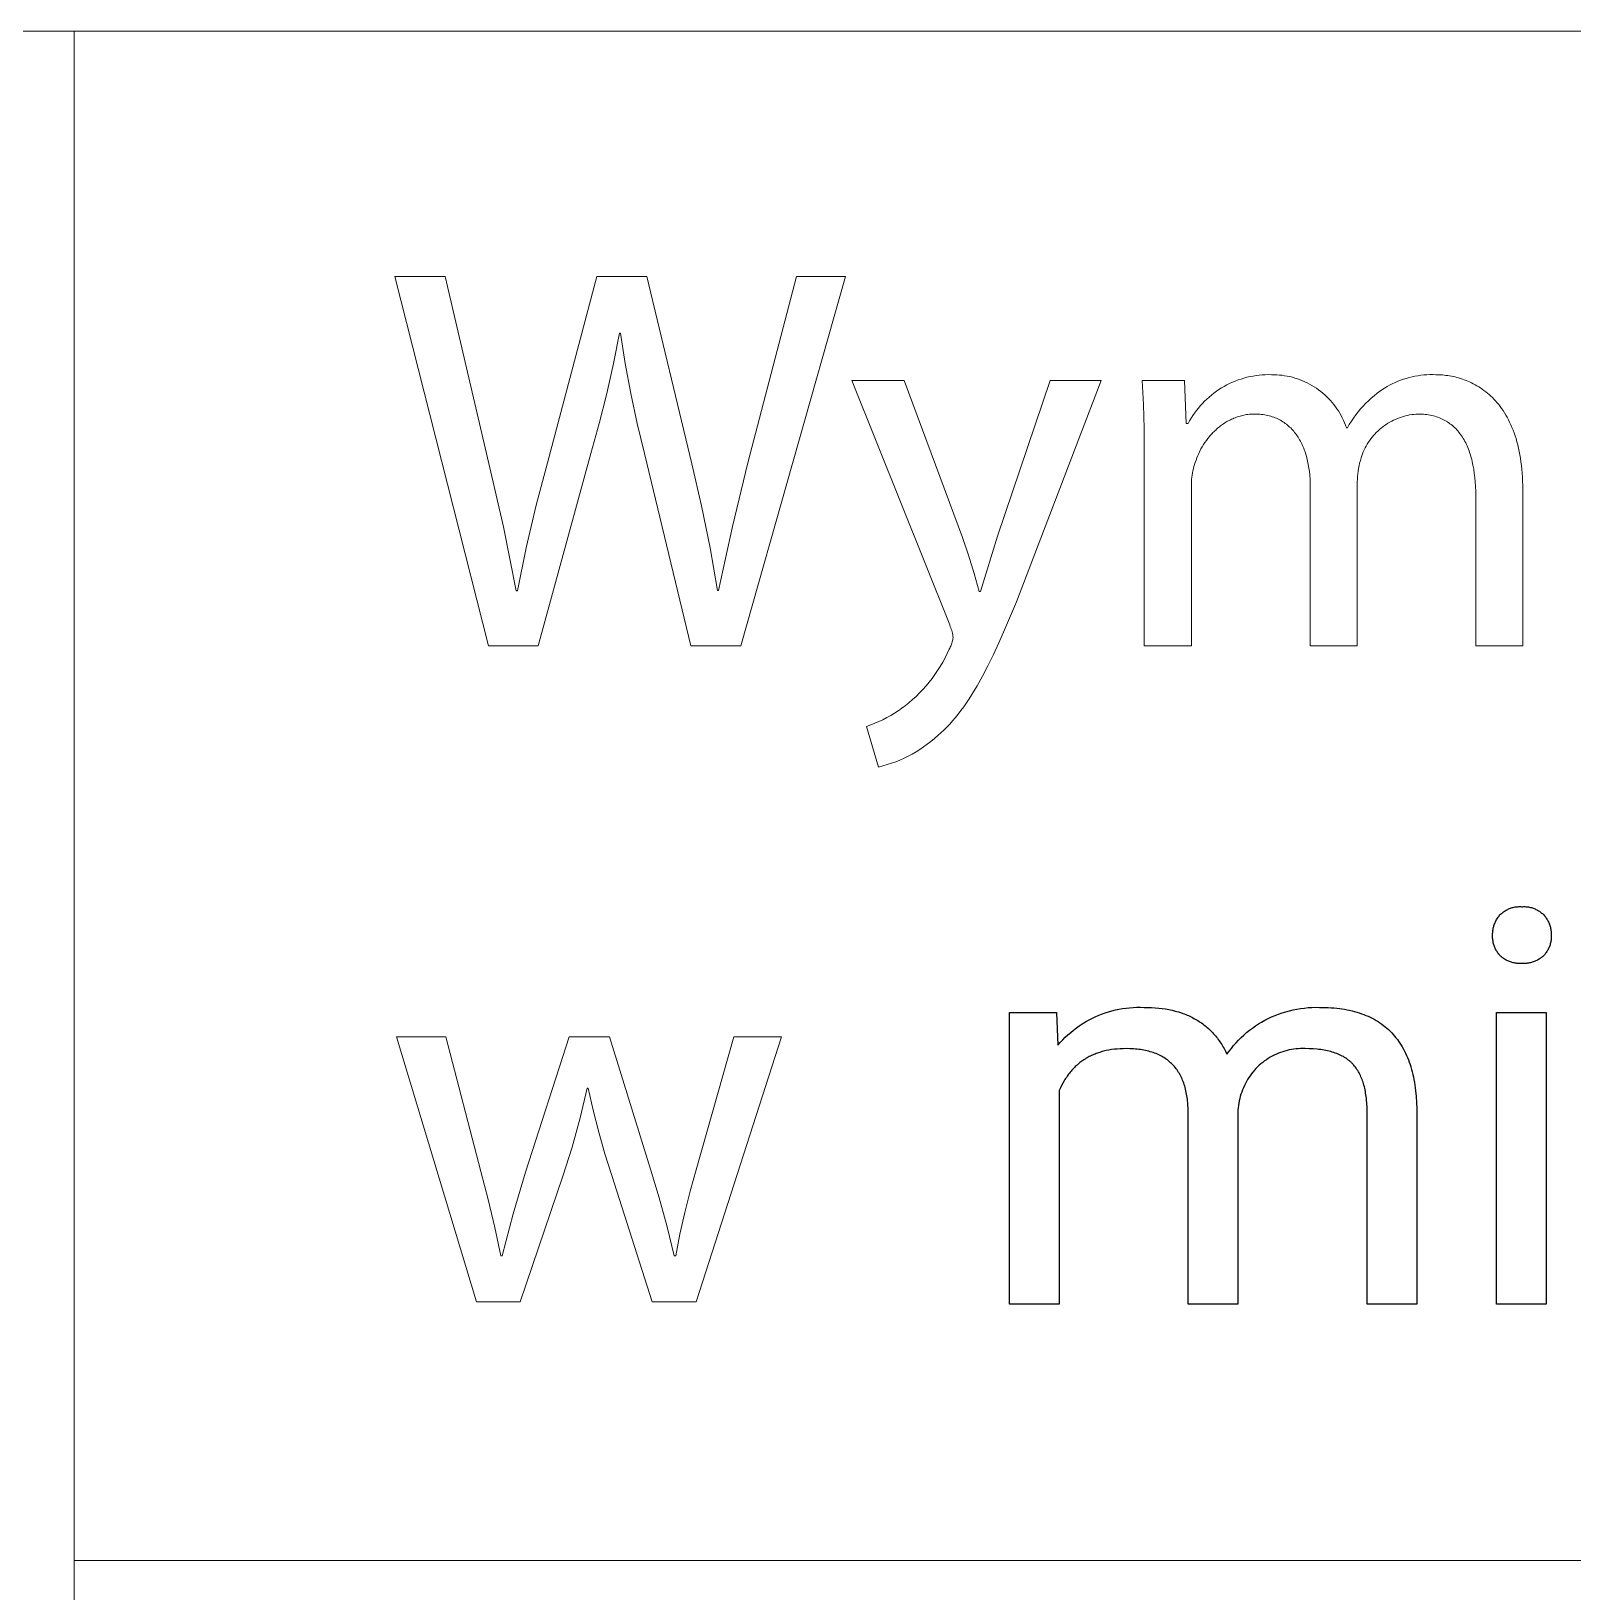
# Model space of a CAD drawing. Header units: millimetres. Extents: x -1480 to 5249, y -840 to 3860.
# Drawn here: x 4649.6 to 4839.2, y -280 to -88.2 of the extents above; entities that cross this region are included whole.
import ezdxf

# ---------------------------------------------------------------- set-up
doc = ezdxf.new("R2010")
doc.units = ezdxf.units.MM
doc.header["$MEASUREMENT"] = 0
doc.layers.add('Domyślny', color=7, linetype='Continuous', true_color=0x000000)

msp = doc.modelspace()

# ---------------------------------------------------------------- linework, layer by layer
at = {"layer": 'Domyślny', "color": 18, "lineweight": 15, "true_color": 0x000000}
for p, q in [((5242.52, -88.19), (2706.18, -88.19)), ((4654.92, -652.33), (4654.92, -88.18)), ((4705.86, -163.74), (4694.32, -118.34)), ((4694.32, -118.34), (4700.52, -118.34)), ((4700.52, -118.34), (4705.9, -141.31)), ((4713.12, -141.24), (4719.19, -118.34)), ((4719.19, -118.34), (4725.31, -118.34)), ((4725.31, -118.34), (4730.84, -141.38)), ((4749.75, -118.34), (4736.89, -163.74)), ((4737.76, -141.24), (4743.74, -118.34)), ((4743.74, -118.34), (4749.75, -118.34)), ((4721.94, -125.29), (4721.22, -129.02)), ((4722.1, -125.29), (4721.94, -125.29)), ((4722.67, -129.02), (4722.1, -125.29)), ((4721.22, -129.02), (4720.4, -132.73)), ((4723.36, -132.73), (4722.67, -129.02)), ((4800.61, -130.47), (4800.99, -130.43)), ((4800.99, -130.43), (4801.37, -130.41)), ((4801.37, -130.41), (4801.75, -130.4)), ((4801.75, -130.4), (4802.13, -130.41)), ((4802.13, -130.41), (4802.45, -130.41)), ((4802.45, -130.41), (4802.78, -130.42)), ((4802.78, -130.42), (4803.1, -130.45)), ((4803.1, -130.45), (4803.43, -130.48)), ((4820.5, -130.48), (4820.87, -130.44)), ((4820.87, -130.44), (4821.23, -130.41)), ((4821.23, -130.41), (4821.6, -130.4)), ((4821.6, -130.4), (4821.97, -130.4)), ((4821.97, -130.4), (4822.34, -130.41)), ((4822.34, -130.41), (4822.54, -130.41)), ((4822.54, -130.41), (4822.75, -130.42)), ((4822.75, -130.42), (4822.95, -130.43)), ((4822.95, -130.43), (4823.17, -130.44)), ((4823.17, -130.44), (4823.38, -130.46)), ((4823.38, -130.46), (4823.59, -130.49)), ((4762.57, -161.18), (4750.52, -131.14)), ((4750.52, -131.14), (4756.97, -131.14)), ((4756.97, -131.14), (4764.12, -150.41)), ((4768.44, -150.27), (4774.92, -131.14)), ((4781.17, -131.14), (4772.3, -154.37)), ((4774.92, -131.14), (4781.17, -131.14)), ((4786.38, -134.07), (4786.22, -131.13)), ((4786.22, -131.13), (4791.42, -131.13)), ((4791.42, -131.13), (4791.66, -136.41)), ((4795.35, -132.45), (4795.66, -132.24)), ((4795.66, -132.24), (4795.98, -132.04)), ((4795.98, -132.04), (4796.31, -131.85)), ((4796.31, -131.85), (4796.64, -131.66)), ((4796.64, -131.66), (4796.98, -131.5)), ((4796.98, -131.5), (4797.33, -131.34)), ((4797.33, -131.34), (4797.68, -131.19)), ((4797.68, -131.19), (4798.03, -131.06)), ((4798.03, -131.06), (4798.39, -130.94)), ((4798.39, -130.94), (4798.75, -130.83)), ((4798.75, -130.83), (4799.12, -130.73)), ((4799.12, -130.73), (4799.49, -130.65)), ((4799.49, -130.65), (4799.86, -130.57)), ((4799.86, -130.57), (4800.24, -130.51)), ((4800.24, -130.51), (4800.61, -130.47)), ((4803.43, -130.48), (4803.75, -130.53)), ((4803.75, -130.53), (4804.07, -130.58)), ((4804.07, -130.58), (4804.39, -130.65)), ((4804.39, -130.65), (4804.71, -130.73)), ((4804.71, -130.73), (4805.02, -130.82)), ((4805.02, -130.82), (4805.33, -130.92)), ((4805.33, -130.92), (4805.64, -131.03)), ((4805.64, -131.03), (4805.94, -131.15)), ((4805.94, -131.15), (4806.24, -131.28)), ((4806.24, -131.28), (4806.53, -131.42)), ((4806.53, -131.42), (4806.82, -131.57)), ((4806.82, -131.57), (4807.11, -131.73)), ((4807.11, -131.73), (4807.39, -131.9)), ((4807.39, -131.9), (4807.66, -132.08)), ((4807.66, -132.08), (4807.92, -132.27)), ((4807.92, -132.27), (4808.18, -132.46)), ((4815.42, -132.47), (4815.72, -132.26)), ((4815.72, -132.26), (4816.03, -132.06)), ((4816.03, -132.06), (4816.34, -131.87)), ((4816.34, -131.87), (4816.66, -131.69)), ((4816.66, -131.69), (4816.99, -131.53)), ((4816.99, -131.53), (4817.32, -131.37)), ((4817.32, -131.37), (4817.66, -131.22)), ((4817.66, -131.22), (4818, -131.09)), ((4818, -131.09), (4818.35, -130.97)), ((4818.35, -130.97), (4818.7, -130.86)), ((4818.7, -130.86), (4819.06, -130.76)), ((4819.06, -130.76), (4819.41, -130.67)), ((4819.41, -130.67), (4819.77, -130.59)), ((4819.77, -130.59), (4820.14, -130.53)), ((4820.14, -130.53), (4820.5, -130.48)), ((4823.59, -130.49), (4823.81, -130.52)), ((4823.81, -130.52), (4824.03, -130.55)), ((4824.03, -130.55), (4824.25, -130.59)), ((4824.25, -130.59), (4824.47, -130.64)), ((4824.47, -130.64), (4824.7, -130.69)), ((4824.7, -130.69), (4824.92, -130.74)), ((4824.92, -130.74), (4825.14, -130.8)), ((4825.14, -130.8), (4825.37, -130.87)), ((4825.37, -130.87), (4825.6, -130.94)), ((4825.6, -130.94), (4825.82, -131.02)), ((4825.82, -131.02), (4826.05, -131.11)), ((4826.05, -131.11), (4826.27, -131.2)), ((4826.27, -131.2), (4826.5, -131.3)), ((4826.5, -131.3), (4826.72, -131.41)), ((4826.72, -131.41), (4826.94, -131.52)), ((4826.94, -131.52), (4827.17, -131.64)), ((4827.17, -131.64), (4827.39, -131.76)), ((4827.39, -131.76), (4827.61, -131.89)), ((4827.61, -131.89), (4827.83, -132.03)), ((4827.83, -132.03), (4828.04, -132.18)), ((4828.04, -132.18), (4828.26, -132.34)), ((4828.26, -132.34), (4828.47, -132.5)), ((4720.4, -132.73), (4719.47, -136.42)), ((4724.14, -136.41), (4723.36, -132.73)), ((4786.47, -137.01), (4786.38, -134.07)), ((4793.14, -134.52), (4793.38, -134.23)), ((4793.38, -134.23), (4793.63, -133.95)), ((4793.63, -133.95), (4793.9, -133.67)), ((4793.9, -133.67), (4794.17, -133.41)), ((4794.17, -133.41), (4794.45, -133.16)), ((4794.45, -133.16), (4794.74, -132.91)), ((4794.74, -132.91), (4795.04, -132.68)), ((4795.04, -132.68), (4795.35, -132.45)), ((4808.18, -132.46), (4808.44, -132.67)), ((4808.44, -132.67), (4808.68, -132.88)), ((4808.68, -132.88), (4808.92, -133.11)), ((4808.92, -133.11), (4809.15, -133.34)), ((4809.15, -133.34), (4809.37, -133.58)), ((4809.37, -133.58), (4809.59, -133.82)), ((4809.59, -133.82), (4809.79, -134.08)), ((4809.79, -134.08), (4809.99, -134.34)), ((4813.08, -134.62), (4813.39, -134.27)), ((4813.39, -134.27), (4813.71, -133.94)), ((4813.71, -133.94), (4814.05, -133.61)), ((4814.05, -133.61), (4814.4, -133.29)), ((4814.4, -133.29), (4814.75, -132.99)), ((4814.75, -132.99), (4815.12, -132.69)), ((4815.12, -132.69), (4815.42, -132.47)), ((4828.47, -132.5), (4828.68, -132.67)), ((4828.68, -132.67), (4828.89, -132.85)), ((4828.89, -132.85), (4829.09, -133.03)), ((4829.09, -133.03), (4829.29, -133.23)), ((4829.29, -133.23), (4829.49, -133.43)), ((4829.49, -133.43), (4829.69, -133.64)), ((4829.69, -133.64), (4829.88, -133.86)), ((4829.88, -133.86), (4830.07, -134.09)), ((4830.07, -134.09), (4830.25, -134.33)), ((4791.89, -136.41), (4792.07, -136.08)), ((4792.07, -136.08), (4792.26, -135.75)), ((4792.26, -135.75), (4792.46, -135.43)), ((4792.46, -135.43), (4792.68, -135.12)), ((4792.68, -135.12), (4792.9, -134.81)), ((4792.9, -134.81), (4793.14, -134.52)), ((4796.66, -136.18), (4796.52, -136.26)), ((4796.8, -136.1), (4796.66, -136.18)), ((4796.94, -136.03), (4796.8, -136.1)), ((4797.08, -135.95), (4796.94, -136.03)), ((4797.22, -135.89), (4797.08, -135.95)), ((4797.37, -135.82), (4797.22, -135.89)), ((4797.51, -135.76), (4797.37, -135.82)), ((4797.66, -135.7), (4797.51, -135.76)), ((4797.81, -135.64), (4797.66, -135.7)), ((4797.96, -135.59), (4797.81, -135.64)), ((4798.12, -135.54), (4797.96, -135.59)), ((4798.27, -135.5), (4798.12, -135.54)), ((4798.43, -135.45), (4798.27, -135.5)), ((4798.59, -135.42), (4798.43, -135.45)), ((4798.75, -135.38), (4798.59, -135.42)), ((4798.91, -135.35), (4798.75, -135.38)), ((4799.07, -135.32), (4798.91, -135.35)), ((4799.24, -135.3), (4799.07, -135.32)), ((4799.41, -135.28), (4799.24, -135.3)), ((4799.57, -135.27), (4799.41, -135.28)), ((4799.74, -135.26), (4799.57, -135.27)), ((4799.91, -135.25), (4799.74, -135.26)), ((4800.09, -135.25), (4799.91, -135.25)), ((4800.3, -135.25), (4800.09, -135.25)), ((4800.51, -135.26), (4800.3, -135.25)), ((4800.71, -135.27), (4800.51, -135.26)), ((4800.91, -135.29), (4800.71, -135.27)), ((4801.11, -135.32), (4800.91, -135.29)), ((4801.3, -135.35), (4801.11, -135.32)), ((4801.49, -135.38), (4801.3, -135.35)), ((4801.68, -135.42), (4801.49, -135.38)), ((4801.86, -135.47), (4801.68, -135.42)), ((4802.04, -135.52), (4801.86, -135.47)), ((4802.22, -135.57), (4802.04, -135.52)), ((4802.4, -135.63), (4802.22, -135.57)), ((4802.57, -135.7), (4802.4, -135.63)), ((4802.74, -135.77), (4802.57, -135.7)), ((4802.9, -135.84), (4802.74, -135.77)), ((4803.06, -135.92), (4802.9, -135.84)), ((4803.22, -136.01), (4803.06, -135.92)), ((4803.37, -136.09), (4803.22, -136.01)), ((4803.52, -136.19), (4803.37, -136.09)), ((4803.67, -136.28), (4803.52, -136.19)), ((4809.99, -134.34), (4810.18, -134.6)), ((4810.18, -134.6), (4810.36, -134.87)), ((4810.36, -134.87), (4810.53, -135.15)), ((4810.53, -135.15), (4810.69, -135.44)), ((4810.69, -135.44), (4810.84, -135.73)), ((4810.84, -135.73), (4810.98, -136.02)), ((4810.98, -136.02), (4811.11, -136.32)), ((4811.7, -136.52), (4811.95, -136.13)), ((4811.95, -136.13), (4812.21, -135.74)), ((4812.21, -135.74), (4812.49, -135.36)), ((4812.49, -135.36), (4812.78, -134.98)), ((4812.78, -134.98), (4813.08, -134.62)), ((4816.91, -136.13), (4816.68, -136.25)), ((4817.14, -136.01), (4816.91, -136.13)), ((4817.38, -135.9), (4817.14, -136.01)), ((4817.62, -135.8), (4817.38, -135.9)), ((4817.86, -135.7), (4817.62, -135.8)), ((4818.11, -135.62), (4817.86, -135.7)), ((4818.36, -135.54), (4818.11, -135.62)), ((4818.61, -135.47), (4818.36, -135.54)), ((4818.87, -135.41), (4818.61, -135.47)), ((4819.12, -135.36), (4818.87, -135.41)), ((4819.38, -135.32), (4819.12, -135.36)), ((4819.64, -135.29), (4819.38, -135.32)), ((4819.9, -135.26), (4819.64, -135.29)), ((4820.16, -135.25), (4819.9, -135.26)), ((4820.39, -135.25), (4820.16, -135.25)), ((4820.6, -135.26), (4820.39, -135.25)), ((4820.82, -135.27), (4820.6, -135.26)), ((4821.03, -135.29), (4820.82, -135.27)), ((4821.24, -135.32), (4821.03, -135.29)), ((4821.45, -135.35), (4821.24, -135.32)), ((4821.65, -135.38), (4821.45, -135.35)), ((4821.84, -135.42), (4821.65, -135.38)), ((4822.04, -135.47), (4821.84, -135.42)), ((4822.23, -135.52), (4822.04, -135.47)), ((4822.41, -135.58), (4822.23, -135.52)), ((4822.6, -135.64), (4822.41, -135.58)), ((4822.78, -135.71), (4822.6, -135.64)), ((4822.95, -135.78), (4822.78, -135.71)), ((4823.12, -135.86), (4822.95, -135.78)), ((4823.29, -135.94), (4823.12, -135.86)), ((4823.46, -136.03), (4823.29, -135.94)), ((4823.62, -136.12), (4823.46, -136.03)), ((4823.78, -136.22), (4823.62, -136.12)), ((4823.93, -136.32), (4823.78, -136.22)), ((4830.25, -134.33), (4830.43, -134.57)), ((4830.43, -134.57), (4830.61, -134.83)), ((4830.61, -134.83), (4830.78, -135.09)), ((4830.78, -135.09), (4830.94, -135.37)), ((4830.94, -135.37), (4831.1, -135.65)), ((4831.1, -135.65), (4831.26, -135.94)), ((4831.26, -135.94), (4831.41, -136.24)), ((4719.47, -136.42), (4718.45, -140.08)), ((4725.04, -140.08), (4724.14, -136.41)), ((4786.49, -139.95), (4786.47, -137.01)), ((4791.66, -136.41), (4791.89, -136.41)), ((4794.51, -138), (4794.31, -138.24)), ((4794.61, -137.88), (4794.51, -138)), ((4794.71, -137.76), (4794.61, -137.88)), ((4794.82, -137.65), (4794.71, -137.76)), ((4794.93, -137.53), (4794.82, -137.65)), ((4795.04, -137.42), (4794.93, -137.53)), ((4795.15, -137.31), (4795.04, -137.42)), ((4795.27, -137.21), (4795.15, -137.31)), ((4795.38, -137.1), (4795.27, -137.21)), ((4795.5, -137), (4795.38, -137.1)), ((4795.62, -136.9), (4795.5, -137)), ((4795.74, -136.8), (4795.62, -136.9)), ((4795.87, -136.7), (4795.74, -136.8)), ((4796, -136.61), (4795.87, -136.7)), ((4796.12, -136.52), (4796, -136.61)), ((4796.25, -136.43), (4796.12, -136.52)), ((4796.39, -136.34), (4796.25, -136.43)), ((4796.52, -136.26), (4796.39, -136.34)), ((4803.82, -136.39), (4803.67, -136.28)), ((4803.96, -136.49), (4803.82, -136.39)), ((4804.1, -136.6), (4803.96, -136.49)), ((4804.23, -136.72), (4804.1, -136.6)), ((4804.36, -136.84), (4804.23, -136.72)), ((4804.49, -136.96), (4804.36, -136.84)), ((4804.62, -137.09), (4804.49, -136.96)), ((4804.74, -137.22), (4804.62, -137.09)), ((4804.86, -137.36), (4804.74, -137.22)), ((4804.97, -137.5), (4804.86, -137.36)), ((4805.08, -137.64), (4804.97, -137.5)), ((4805.19, -137.79), (4805.08, -137.64)), ((4805.3, -137.94), (4805.19, -137.79)), ((4805.4, -138.09), (4805.3, -137.94)), ((4805.5, -138.25), (4805.4, -138.09)), ((4811.11, -136.32), (4811.23, -136.62)), ((4811.23, -136.62), (4811.34, -136.93)), ((4811.34, -136.93), (4811.47, -136.93)), ((4811.47, -136.93), (4811.7, -136.52)), ((4814.5, -138.1), (4814.34, -138.31)), ((4814.67, -137.9), (4814.5, -138.1)), ((4814.84, -137.71), (4814.67, -137.9)), ((4815.02, -137.52), (4814.84, -137.71)), ((4815.21, -137.34), (4815.02, -137.52)), ((4815.4, -137.16), (4815.21, -137.34)), ((4815.6, -136.99), (4815.4, -137.16)), ((4815.81, -136.83), (4815.6, -136.99)), ((4816.02, -136.67), (4815.81, -136.83)), ((4816.23, -136.53), (4816.02, -136.67)), ((4816.45, -136.38), (4816.23, -136.53)), ((4816.68, -136.25), (4816.45, -136.38)), ((4824.08, -136.43), (4823.93, -136.32)), ((4824.23, -136.54), (4824.08, -136.43)), ((4824.37, -136.65), (4824.23, -136.54)), ((4824.51, -136.78), (4824.37, -136.65)), ((4824.65, -136.9), (4824.51, -136.78)), ((4824.78, -137.04), (4824.65, -136.9)), ((4824.91, -137.17), (4824.78, -137.04)), ((4825.03, -137.31), (4824.91, -137.17)), ((4825.16, -137.46), (4825.03, -137.31)), ((4825.27, -137.61), (4825.16, -137.46)), ((4825.39, -137.76), (4825.27, -137.61)), ((4825.5, -137.92), (4825.39, -137.76)), ((4825.61, -138.09), (4825.5, -137.92)), ((4825.71, -138.26), (4825.61, -138.09)), ((4831.41, -136.24), (4831.56, -136.56)), ((4831.56, -136.56), (4831.7, -136.88)), ((4831.7, -136.88), (4831.83, -137.21)), ((4831.83, -137.21), (4831.96, -137.56)), ((4831.96, -137.56), (4832.08, -137.91)), ((4832.08, -137.91), (4832.2, -138.27)), ((4786.49, -163.75), (4786.49, -139.95)), ((4793.32, -139.8), (4793.19, -140.08)), ((4793.46, -139.53), (4793.32, -139.8)), ((4793.61, -139.26), (4793.46, -139.53)), ((4793.77, -139), (4793.61, -139.26)), ((4793.94, -138.74), (4793.77, -139)), ((4794.12, -138.49), (4793.94, -138.74)), ((4794.31, -138.24), (4794.12, -138.49)), ((4805.59, -138.41), (4805.5, -138.25)), ((4805.68, -138.58), (4805.59, -138.41)), ((4805.77, -138.75), (4805.68, -138.58)), ((4805.86, -138.92), (4805.77, -138.75)), ((4805.94, -139.1), (4805.86, -138.92)), ((4806.02, -139.27), (4805.94, -139.1)), ((4806.09, -139.46), (4806.02, -139.27)), ((4806.16, -139.64), (4806.09, -139.46)), ((4806.23, -139.83), (4806.16, -139.64)), ((4806.3, -140.02), (4806.23, -139.83)), ((4806.36, -140.22), (4806.3, -140.02)), ((4813.42, -139.89), (4813.32, -140.13)), ((4813.53, -139.65), (4813.42, -139.89)), ((4813.65, -139.42), (4813.53, -139.65)), ((4813.77, -139.19), (4813.65, -139.42)), ((4813.9, -138.96), (4813.77, -139.19)), ((4814.04, -138.74), (4813.9, -138.96)), ((4814.19, -138.52), (4814.04, -138.74)), ((4814.34, -138.31), (4814.19, -138.52)), ((4825.81, -138.43), (4825.71, -138.26)), ((4825.91, -138.61), (4825.81, -138.43)), ((4826.01, -138.79), (4825.91, -138.61)), ((4826.1, -138.98), (4826.01, -138.79)), ((4826.18, -139.17), (4826.1, -138.98)), ((4826.27, -139.36), (4826.18, -139.17)), ((4826.35, -139.56), (4826.27, -139.36)), ((4826.42, -139.77), (4826.35, -139.56)), ((4826.5, -139.98), (4826.42, -139.77)), ((4826.57, -140.19), (4826.5, -139.98)), ((4832.2, -138.27), (4832.3, -138.65)), ((4832.3, -138.65), (4832.41, -139.03)), ((4832.41, -139.03), (4832.5, -139.43)), ((4832.5, -139.43), (4832.59, -139.84)), ((4832.59, -139.84), (4832.67, -140.25)), ((4705.9, -141.31), (4707.69, -149.13)), ((4711.72, -146.46), (4713.12, -141.24)), ((4718.45, -140.08), (4711.97, -163.74)), ((4730.75, -163.74), (4725.04, -140.08)), ((4730.84, -141.38), (4732.05, -146.53)), ((4735.85, -149.06), (4737.76, -141.24)), ((4792.53, -141.96), (4792.47, -142.22)), ((4792.6, -141.7), (4792.53, -141.96)), ((4792.68, -141.44), (4792.6, -141.7)), ((4792.76, -141.19), (4792.68, -141.44)), ((4792.85, -140.91), (4792.76, -141.19)), ((4792.95, -140.63), (4792.85, -140.91)), ((4793.07, -140.35), (4792.95, -140.63)), ((4793.19, -140.08), (4793.07, -140.35)), ((4806.42, -140.42), (4806.36, -140.22)), ((4806.47, -140.62), (4806.42, -140.42)), ((4806.52, -140.82), (4806.47, -140.62)), ((4806.57, -141.03), (4806.52, -140.82)), ((4806.62, -141.24), (4806.57, -141.03)), ((4806.66, -141.45), (4806.62, -141.24)), ((4806.73, -141.88), (4806.66, -141.45)), ((4806.79, -142.33), (4806.73, -141.88)), ((4812.84, -141.92), (4812.78, -142.25)), ((4812.9, -141.6), (4812.84, -141.92)), ((4812.97, -141.27), (4812.9, -141.6)), ((4813.06, -140.95), (4812.97, -141.27)), ((4813.15, -140.63), (4813.06, -140.95)), ((4813.23, -140.38), (4813.15, -140.63)), ((4813.32, -140.13), (4813.23, -140.38)), ((4826.63, -140.41), (4826.57, -140.19)), ((4826.7, -140.63), (4826.63, -140.41)), ((4826.75, -140.85), (4826.7, -140.63)), ((4826.81, -141.08), (4826.75, -140.85)), ((4826.86, -141.31), (4826.81, -141.08)), ((4826.91, -141.55), (4826.86, -141.31)), ((4827, -142.04), (4826.91, -141.55)), ((4832.67, -140.25), (4832.74, -140.68)), ((4832.74, -140.68), (4832.81, -141.13)), ((4832.81, -141.13), (4832.86, -141.58)), ((4832.86, -141.58), (4832.91, -142.04)), ((4792.3, -143.54), (4792.29, -143.81)), ((4792.29, -143.81), (4792.29, -144.08)), ((4792.31, -143.27), (4792.3, -143.54)), ((4792.34, -143.01), (4792.31, -143.27)), ((4792.37, -142.74), (4792.34, -143.01)), ((4792.42, -142.48), (4792.37, -142.74)), ((4792.47, -142.22), (4792.42, -142.48)), ((4806.84, -142.78), (4806.79, -142.33)), ((4806.87, -143.24), (4806.84, -142.78)), ((4806.89, -143.71), (4806.87, -143.24)), ((4806.9, -144.19), (4806.89, -143.71)), ((4812.69, -143.25), (4812.68, -143.58)), ((4812.68, -143.58), (4812.68, -163.75)), ((4812.71, -142.92), (4812.69, -143.25)), ((4812.74, -142.58), (4812.71, -142.92)), ((4812.78, -142.25), (4812.74, -142.58)), ((4827.07, -142.54), (4827, -142.04)), ((4827.14, -143.06), (4827.07, -142.54)), ((4827.18, -143.59), (4827.14, -143.06)), ((4827.22, -144.14), (4827.18, -143.59)), ((4832.91, -142.04), (4832.95, -142.52)), ((4832.95, -142.52), (4832.98, -143.01)), ((4832.98, -143.01), (4833.01, -143.51)), ((4833.01, -143.51), (4833.02, -144.02)), ((4792.29, -144.08), (4792.29, -163.75)), ((4806.9, -163.75), (4806.9, -144.19)), ((4827.24, -144.71), (4827.22, -144.14)), ((4827.24, -145.29), (4827.24, -144.71)), ((4827.24, -163.75), (4827.24, -145.29)), ((4833.02, -144.02), (4833.02, -144.55)), ((4833.02, -144.55), (4833.02, -163.75)), ((4710.48, -151.71), (4711.72, -146.46)), ((4732.05, -146.53), (4733.11, -151.71)), ((4707.69, -149.13), (4709.26, -156.99)), ((4734.13, -156.93), (4735.85, -149.06)), ((4764.12, -150.41), (4764.87, -152.61)), ((4766.34, -157.06), (4768.44, -150.27)), ((4709.4, -156.99), (4710.48, -151.71)), ((4733.11, -151.71), (4734, -156.93)), ((4764.87, -152.61), (4765.56, -154.83)), ((4765.56, -154.83), (4766.2, -157.06)), ((4772.3, -154.37), (4770.76, -158.32)), ((4709.26, -156.99), (4709.4, -156.99)), ((4734, -156.93), (4734.13, -156.93)), ((4766.2, -157.06), (4766.34, -157.06)), ((4770.76, -158.32), (4769.32, -161.79)), ((4762.64, -161.35), (4762.57, -161.18)), ((4762.7, -161.52), (4762.64, -161.35)), ((4762.76, -161.68), (4762.7, -161.52)), ((4762.81, -161.86), (4762.76, -161.68)), ((4762.85, -162.03), (4762.81, -161.86)), ((4762.89, -162.2), (4762.85, -162.03)), ((4762.93, -162.38), (4762.89, -162.2)), ((4762.9, -163.14), (4762.93, -163)), ((4762.95, -162.55), (4762.93, -162.38)), ((4762.93, -163), (4762.96, -162.87)), ((4762.98, -162.73), (4762.95, -162.55)), ((4762.96, -162.87), (4762.98, -162.73)), ((4769.32, -161.79), (4768.62, -163.36)), ((4711.97, -163.74), (4705.86, -163.74)), ((4736.89, -163.74), (4730.75, -163.74)), ((4761.99, -165.23), (4762.25, -164.7)), ((4762.25, -164.7), (4762.5, -164.16)), ((4762.5, -164.16), (4762.57, -164.04)), ((4762.57, -164.04), (4762.63, -163.92)), ((4762.63, -163.92), (4762.69, -163.79)), ((4762.69, -163.79), (4762.74, -163.66)), ((4762.74, -163.66), (4762.79, -163.53)), ((4762.79, -163.53), (4762.83, -163.4)), ((4762.83, -163.4), (4762.87, -163.27)), ((4762.87, -163.27), (4762.9, -163.14)), ((4767.94, -164.82), (4767.27, -166.19)), ((4768.62, -163.36), (4767.94, -164.82)), ((4792.29, -163.75), (4786.49, -163.75)), ((4812.68, -163.75), (4806.9, -163.75)), ((4833.02, -163.75), (4827.24, -163.75)), ((4760.74, -167.26), (4761.08, -166.77)), ((4761.08, -166.77), (4761.4, -166.27)), ((4761.4, -166.27), (4761.7, -165.75)), ((4761.7, -165.75), (4761.99, -165.23)), ((4767.27, -166.19), (4766.61, -167.46)), ((4759.25, -169.11), (4759.65, -168.67)), ((4759.65, -168.67), (4760.03, -168.21)), ((4760.03, -168.21), (4760.39, -167.74)), ((4760.39, -167.74), (4760.74, -167.26)), ((4765.95, -168.64), (4765.62, -169.2)), ((4766.61, -167.46), (4765.95, -168.64)), ((4757.11, -171.09), (4757.53, -170.75)), ((4757.53, -170.75), (4757.98, -170.36)), ((4757.98, -170.36), (4758.42, -169.96)), ((4758.42, -169.96), (4758.84, -169.54)), ((4758.84, -169.54), (4759.25, -169.11)), ((4764.62, -170.75), (4764.28, -171.23)), ((4764.96, -170.25), (4764.62, -170.75)), ((4765.29, -169.74), (4764.96, -170.25)), ((4765.62, -169.2), (4765.29, -169.74)), ((4754.35, -172.82), (4754.83, -172.57)), ((4754.83, -172.57), (4755.31, -172.31)), ((4755.31, -172.31), (4755.77, -172.03)), ((4755.77, -172.03), (4756.23, -171.73)), ((4756.23, -171.73), (4756.67, -171.42)), ((4756.67, -171.42), (4757.11, -171.09)), ((4763.26, -172.56), (4762.91, -172.97)), ((4763.6, -172.13), (4763.26, -172.56)), ((4763.95, -171.69), (4763.6, -172.13)), ((4764.28, -171.23), (4763.95, -171.69)), ((4752.33, -173.64), (4752.85, -173.46)), ((4753.81, -178.64), (4752.33, -173.64)), ((4752.85, -173.46), (4753.35, -173.27)), ((4753.35, -173.27), (4753.85, -173.05)), ((4753.85, -173.05), (4754.35, -172.82)), ((4761.47, -174.45), (4761.09, -174.78)), ((4761.84, -174.1), (4761.47, -174.45)), ((4762.2, -173.74), (4761.84, -174.1)), ((4762.56, -173.36), (4762.2, -173.74)), ((4762.91, -172.97), (4762.56, -173.36)), ((4758.9, -176.48), (4758.43, -176.78)), ((4759.36, -176.17), (4758.9, -176.48)), ((4759.81, -175.85), (4759.36, -176.17)), ((4760.25, -175.51), (4759.81, -175.85)), ((4760.68, -175.15), (4760.25, -175.51)), ((4761.09, -174.78), (4760.68, -175.15)), ((4754.88, -178.35), (4754.35, -178.5)), ((4755.41, -178.18), (4754.88, -178.35)), ((4755.93, -177.99), (4755.41, -178.18)), ((4756.45, -177.78), (4755.93, -177.99)), ((4756.96, -177.56), (4756.45, -177.78)), ((4757.46, -177.31), (4756.96, -177.56)), ((4757.95, -177.05), (4757.46, -177.31)), ((4758.43, -176.78), (4757.95, -177.05)), ((4754.35, -178.5), (4753.81, -178.64)), ((4704.37, -244.41), (4694.54, -211.81)), ((4694.54, -211.81), (4700.61, -211.81)), ((4700.61, -211.81), (4704.89, -228.37)), ((4710.42, -228.43), (4715.75, -211.81)), ((4715.75, -211.81), (4720.73, -211.81)), ((4720.73, -211.81), (4725.77, -228.1)), ((4731.37, -228.16), (4736.01, -211.81)), ((4741.88, -211.81), (4731.37, -244.41)), ((4736.01, -211.81), (4741.88, -211.81)), ((4717.97, -218.13), (4717.11, -221.76)), ((4718.11, -218.13), (4717.97, -218.13)), ((4718.72, -220.83), (4718.11, -218.13)), ((4717.11, -221.76), (4716.12, -225.36)), ((4719.41, -223.52), (4718.72, -220.83)), ((4720.17, -226.19), (4719.41, -223.52)), ((4716.12, -225.36), (4715.01, -228.93)), ((4721, -228.84), (4720.17, -226.19)), ((4725.77, -228.1), (4726.84, -231.62)), ((4730.64, -230.78), (4731.37, -228.16)), ((4704.89, -228.37), (4705.79, -231.8)), ((4708.89, -233.56), (4710.42, -228.43)), ((4715.01, -228.93), (4709.75, -244.41)), ((4725.99, -244.41), (4721, -228.84)), ((4705.79, -231.8), (4706.62, -235.26)), ((4726.84, -231.62), (4727.81, -235.16)), ((4729.98, -233.42), (4730.64, -230.78)), ((4707.53, -238.74), (4708.89, -233.56)), ((4729.39, -236.07), (4729.98, -233.42)), ((4706.62, -235.26), (4707.35, -238.74)), ((4727.81, -235.16), (4728.68, -238.74)), ((4728.88, -238.74), (4729.39, -236.07)), ((4707.35, -238.74), (4707.53, -238.74)), ((4728.68, -238.74), (4728.88, -238.74)), ((4709.75, -244.41), (4704.37, -244.41)), ((4731.37, -244.41), (4725.99, -244.41)), ((4654.92, -276.2), (5242.52, -276.2))]:
    msp.add_line(p, q, dxfattribs=at)
at = {"layer": 'Domyślny'}
for p, q in [((4829.68, -197.66), (4829.73, -197.55)), ((4829.73, -197.55), (4829.79, -197.44)), ((4829.79, -197.44), (4829.86, -197.33)), ((4829.86, -197.33), (4829.92, -197.23)), ((4829.92, -197.23), (4829.99, -197.12)), ((4829.99, -197.12), (4830.07, -197.02)), ((4830.07, -197.02), (4830.14, -196.93)), ((4830.14, -196.93), (4830.22, -196.83)), ((4830.22, -196.83), (4830.31, -196.75)), ((4830.31, -196.75), (4830.4, -196.67)), ((4830.4, -196.67), (4830.49, -196.59)), ((4830.49, -196.59), (4830.58, -196.52)), ((4830.58, -196.52), (4830.67, -196.45)), ((4830.67, -196.45), (4830.77, -196.38)), ((4830.77, -196.38), (4830.87, -196.31)), ((4830.87, -196.31), (4830.97, -196.25)), ((4830.97, -196.25), (4831.08, -196.2)), ((4831.08, -196.2), (4831.18, -196.14)), ((4831.18, -196.14), (4831.29, -196.09)), ((4831.29, -196.09), (4831.4, -196.05)), ((4831.4, -196.05), (4831.51, -196)), ((4831.51, -196), (4831.62, -195.97)), ((4831.62, -195.97), (4831.74, -195.93)), ((4831.74, -195.93), (4831.85, -195.9)), ((4831.85, -195.9), (4831.97, -195.87)), ((4831.97, -195.87), (4832.09, -195.85)), ((4832.09, -195.85), (4832.2, -195.83)), ((4832.2, -195.83), (4832.32, -195.82)), ((4832.32, -195.82), (4832.44, -195.81)), ((4832.44, -195.81), (4832.56, -195.8)), ((4832.56, -195.8), (4832.68, -195.8)), ((4832.68, -195.8), (4832.8, -195.8)), ((4832.8, -195.8), (4832.91, -195.81)), ((4832.91, -195.81), (4833.03, -195.81)), ((4833.03, -195.81), (4833.15, -195.8)), ((4833.15, -195.8), (4833.27, -195.8)), ((4833.27, -195.8), (4833.39, -195.81)), ((4833.39, -195.81), (4833.51, -195.82)), ((4833.51, -195.82), (4833.63, -195.84)), ((4833.63, -195.84), (4833.75, -195.85)), ((4833.75, -195.85), (4833.86, -195.88)), ((4833.86, -195.88), (4833.98, -195.9)), ((4833.98, -195.9), (4834.1, -195.93)), ((4834.1, -195.93), (4834.21, -195.97)), ((4834.21, -195.97), (4834.32, -196.01)), ((4834.32, -196.01), (4834.43, -196.05)), ((4834.43, -196.05), (4834.54, -196.09)), ((4834.54, -196.09), (4834.65, -196.14)), ((4834.65, -196.14), (4834.76, -196.2)), ((4834.76, -196.2), (4834.86, -196.25)), ((4834.86, -196.25), (4834.97, -196.31)), ((4834.97, -196.31), (4835.07, -196.38)), ((4835.07, -196.38), (4835.17, -196.45)), ((4835.17, -196.45), (4835.26, -196.52)), ((4835.26, -196.52), (4835.35, -196.59)), ((4835.35, -196.59), (4835.45, -196.67)), ((4835.45, -196.67), (4835.53, -196.75)), ((4835.53, -196.75), (4835.62, -196.83)), ((4835.62, -196.83), (4835.7, -196.93)), ((4835.7, -196.93), (4835.78, -197.02)), ((4835.78, -197.02), (4835.85, -197.12)), ((4835.85, -197.12), (4835.92, -197.22)), ((4835.92, -197.22), (4835.99, -197.33)), ((4835.99, -197.33), (4836.06, -197.43)), ((4836.06, -197.43), (4836.12, -197.54)), ((4836.12, -197.54), (4836.17, -197.65)), ((4829.32, -199.09), (4829.33, -198.97)), ((4829.32, -199.21), (4829.32, -199.09)), ((4829.32, -199.34), (4829.32, -199.21)), ((4829.32, -199.45), (4829.32, -199.34)), ((4829.32, -199.57), (4829.32, -199.45)), ((4829.33, -198.97), (4829.34, -198.84)), ((4829.34, -198.84), (4829.35, -198.72)), ((4829.35, -198.72), (4829.37, -198.6)), ((4829.37, -198.6), (4829.4, -198.47)), ((4829.4, -198.47), (4829.42, -198.35)), ((4829.42, -198.35), (4829.46, -198.23)), ((4829.46, -198.23), (4829.49, -198.12)), ((4829.49, -198.12), (4829.53, -198)), ((4829.53, -198), (4829.58, -197.88)), ((4829.58, -197.88), (4829.63, -197.77)), ((4829.63, -197.77), (4829.68, -197.66)), ((4836.17, -197.65), (4836.23, -197.77)), ((4836.23, -197.77), (4836.28, -197.88)), ((4836.28, -197.88), (4836.32, -198)), ((4836.32, -198), (4836.36, -198.11)), ((4836.36, -198.11), (4836.4, -198.23)), ((4836.4, -198.23), (4836.43, -198.35)), ((4836.43, -198.35), (4836.46, -198.47)), ((4836.46, -198.47), (4836.48, -198.59)), ((4836.48, -198.59), (4836.5, -198.72)), ((4836.5, -198.72), (4836.52, -198.84)), ((4836.52, -198.84), (4836.53, -198.96)), ((4836.53, -198.96), (4836.54, -199.09)), ((4836.54, -199.09), (4836.54, -199.21)), ((4836.54, -199.21), (4836.54, -199.34)), ((4836.54, -199.34), (4836.54, -199.45)), ((4836.54, -199.45), (4836.54, -199.57)), ((4829.32, -199.69), (4829.32, -199.57)), ((4829.33, -199.8), (4829.32, -199.69)), ((4829.35, -199.92), (4829.33, -199.8)), ((4829.37, -200.04), (4829.35, -199.92)), ((4829.39, -200.15), (4829.37, -200.04)), ((4829.41, -200.27), (4829.39, -200.15)), ((4829.44, -200.38), (4829.41, -200.27)), ((4829.47, -200.49), (4829.44, -200.38)), ((4829.51, -200.6), (4829.47, -200.49)), ((4829.55, -200.71), (4829.51, -200.6)), ((4829.6, -200.82), (4829.55, -200.71)), ((4829.64, -200.93), (4829.6, -200.82)), ((4829.69, -201.04), (4829.64, -200.93)), ((4829.75, -201.14), (4829.69, -201.04)), ((4829.81, -201.24), (4829.75, -201.14)), ((4829.87, -201.34), (4829.81, -201.24)), ((4829.93, -201.44), (4829.87, -201.34)), ((4830, -201.53), (4829.93, -201.44)), ((4835.91, -201.44), (4835.84, -201.53)), ((4835.98, -201.34), (4835.91, -201.44)), ((4836.04, -201.24), (4835.98, -201.34)), ((4836.1, -201.14), (4836.04, -201.24)), ((4836.16, -201.04), (4836.1, -201.14)), ((4836.21, -200.93), (4836.16, -201.04)), ((4836.26, -200.83), (4836.21, -200.93)), ((4836.3, -200.72), (4836.26, -200.83)), ((4836.34, -200.61), (4836.3, -200.72)), ((4836.38, -200.5), (4836.34, -200.61)), ((4836.41, -200.38), (4836.38, -200.5)), ((4836.44, -200.27), (4836.41, -200.38)), ((4836.47, -200.15), (4836.44, -200.27)), ((4836.49, -200.04), (4836.47, -200.15)), ((4836.51, -199.92), (4836.49, -200.04)), ((4836.52, -199.81), (4836.51, -199.92)), ((4836.53, -199.69), (4836.52, -199.81)), ((4836.54, -199.57), (4836.53, -199.69)), ((4830.07, -201.63), (4830, -201.53)), ((4830.15, -201.72), (4830.07, -201.63)), ((4830.22, -201.81), (4830.15, -201.72)), ((4830.31, -201.89), (4830.22, -201.81)), ((4830.4, -201.97), (4830.31, -201.89)), ((4830.49, -202.04), (4830.4, -201.97)), ((4830.58, -202.11), (4830.49, -202.04)), ((4830.68, -202.18), (4830.58, -202.11)), ((4830.78, -202.25), (4830.68, -202.18)), ((4830.88, -202.31), (4830.78, -202.25)), ((4830.98, -202.37), (4830.88, -202.31)), ((4831.08, -202.42), (4830.98, -202.37)), ((4831.19, -202.48), (4831.08, -202.42)), ((4831.3, -202.52), (4831.19, -202.48)), ((4831.41, -202.57), (4831.3, -202.52)), ((4831.52, -202.61), (4831.41, -202.57)), ((4831.63, -202.65), (4831.52, -202.61)), ((4831.74, -202.68), (4831.63, -202.65)), ((4831.86, -202.71), (4831.74, -202.68)), ((4831.97, -202.73), (4831.86, -202.71)), ((4832.09, -202.75), (4831.97, -202.73)), ((4832.21, -202.77), (4832.09, -202.75)), ((4832.32, -202.79), (4832.21, -202.77)), ((4832.44, -202.79), (4832.32, -202.79)), ((4832.56, -202.8), (4832.44, -202.79)), ((4832.68, -202.8), (4832.56, -202.8)), ((4832.8, -202.8), (4832.68, -202.8)), ((4832.91, -202.79), (4832.8, -202.8)), ((4833.03, -202.8), (4832.91, -202.79)), ((4833.15, -202.8), (4833.03, -202.8)), ((4833.27, -202.8), (4833.15, -202.8)), ((4833.39, -202.79), (4833.27, -202.8)), ((4833.51, -202.78), (4833.39, -202.79)), ((4833.62, -202.77), (4833.51, -202.78)), ((4833.74, -202.75), (4833.62, -202.77)), ((4833.86, -202.73), (4833.74, -202.75)), ((4833.97, -202.71), (4833.86, -202.73)), ((4834.09, -202.68), (4833.97, -202.71)), ((4834.2, -202.64), (4834.09, -202.68)), ((4834.32, -202.61), (4834.2, -202.64)), ((4834.43, -202.57), (4834.32, -202.61)), ((4834.54, -202.52), (4834.43, -202.57)), ((4834.65, -202.47), (4834.54, -202.52)), ((4834.75, -202.42), (4834.65, -202.47)), ((4834.86, -202.37), (4834.75, -202.42)), ((4834.96, -202.31), (4834.86, -202.37)), ((4835.06, -202.25), (4834.96, -202.31)), ((4835.16, -202.18), (4835.06, -202.25)), ((4835.26, -202.11), (4835.16, -202.18)), ((4835.35, -202.04), (4835.26, -202.11)), ((4835.44, -201.96), (4835.35, -202.04)), ((4835.53, -201.89), (4835.44, -201.96)), ((4835.62, -201.81), (4835.53, -201.89)), ((4835.7, -201.72), (4835.62, -201.81)), ((4835.77, -201.63), (4835.7, -201.72)), ((4835.84, -201.53), (4835.77, -201.63)), ((4769.93, -244.68), (4769.93, -208.82)), ((4769.93, -208.82), (4775.7, -208.82)), ((4775.7, -208.82), (4775.87, -212.82)), ((4780.83, -209.19), (4781.24, -209.03)), ((4781.24, -209.03), (4781.66, -208.88)), ((4781.66, -208.88), (4782.08, -208.74)), ((4782.08, -208.74), (4782.51, -208.62)), ((4782.51, -208.62), (4782.94, -208.51)), ((4782.94, -208.51), (4783.37, -208.42)), ((4783.37, -208.42), (4783.81, -208.34)), ((4783.81, -208.34), (4784.25, -208.28)), ((4784.25, -208.28), (4784.69, -208.23)), ((4784.69, -208.23), (4785.13, -208.2)), ((4785.13, -208.2), (4785.58, -208.18)), ((4785.58, -208.18), (4786.02, -208.17)), ((4786.02, -208.17), (4786.46, -208.19)), ((4786.46, -208.19), (4786.93, -208.19)), ((4786.93, -208.19), (4787.38, -208.21)), ((4787.38, -208.21), (4787.82, -208.24)), ((4787.82, -208.24), (4788.26, -208.28)), ((4788.26, -208.28), (4788.69, -208.33)), ((4788.69, -208.33), (4789.1, -208.39)), ((4789.1, -208.39), (4789.51, -208.46)), ((4789.51, -208.46), (4789.91, -208.55)), ((4789.91, -208.55), (4790.3, -208.64)), ((4790.3, -208.64), (4790.68, -208.75)), ((4790.68, -208.75), (4791.05, -208.87)), ((4791.05, -208.87), (4791.23, -208.93)), ((4791.23, -208.93), (4791.41, -209)), ((4791.41, -209), (4791.58, -209.07)), ((4791.58, -209.07), (4791.76, -209.14)), ((4802.57, -209.18), (4803, -209.01)), ((4803, -209.01), (4803.44, -208.86)), ((4803.44, -208.86), (4803.89, -208.72)), ((4803.89, -208.72), (4804.34, -208.6)), ((4804.34, -208.6), (4804.8, -208.49)), ((4804.8, -208.49), (4805.25, -208.4)), ((4805.25, -208.4), (4805.71, -208.33)), ((4805.71, -208.33), (4806.18, -208.27)), ((4806.18, -208.27), (4806.64, -208.22)), ((4806.64, -208.22), (4807.11, -208.19)), ((4807.11, -208.19), (4807.58, -208.18)), ((4807.58, -208.18), (4808.04, -208.19)), ((4808.04, -208.19), (4808.77, -208.2)), ((4808.77, -208.2), (4809.12, -208.21)), ((4809.12, -208.21), (4809.47, -208.23)), ((4809.47, -208.23), (4809.81, -208.26)), ((4809.81, -208.26), (4810.15, -208.3)), ((4810.15, -208.3), (4810.48, -208.34)), ((4810.48, -208.34), (4810.8, -208.38)), ((4810.8, -208.38), (4811.12, -208.43)), ((4811.12, -208.43), (4811.43, -208.49)), ((4811.43, -208.49), (4811.74, -208.55)), ((4811.74, -208.55), (4812.04, -208.63)), ((4812.04, -208.63), (4812.34, -208.7)), ((4812.34, -208.7), (4812.63, -208.78)), ((4812.63, -208.78), (4812.92, -208.87)), ((4812.92, -208.87), (4813.2, -208.97)), ((4813.2, -208.97), (4813.47, -209.07)), ((4813.47, -209.07), (4813.74, -209.17)), ((4829.81, -244.68), (4829.81, -208.82)), ((4829.81, -208.82), (4835.92, -208.82)), ((4835.92, -208.82), (4835.92, -244.68)), ((4777.44, -211.26), (4777.78, -210.98)), ((4777.78, -210.98), (4778.14, -210.71)), ((4778.14, -210.71), (4778.5, -210.46)), ((4778.5, -210.46), (4778.87, -210.21)), ((4778.87, -210.21), (4779.25, -209.98)), ((4779.25, -209.98), (4779.63, -209.77)), ((4779.63, -209.77), (4780.03, -209.56)), ((4780.03, -209.56), (4780.43, -209.37)), ((4780.43, -209.37), (4780.83, -209.19)), ((4791.76, -209.14), (4791.93, -209.21)), ((4791.93, -209.21), (4792.1, -209.29)), ((4792.1, -209.29), (4792.27, -209.37)), ((4792.27, -209.37), (4792.43, -209.45)), ((4792.43, -209.45), (4792.6, -209.54)), ((4792.6, -209.54), (4792.76, -209.63)), ((4792.76, -209.63), (4792.92, -209.72)), ((4792.92, -209.72), (4793.07, -209.81)), ((4793.07, -209.81), (4793.23, -209.91)), ((4793.23, -209.91), (4793.38, -210.01)), ((4793.38, -210.01), (4793.53, -210.11)), ((4793.53, -210.11), (4793.67, -210.22)), ((4793.67, -210.22), (4793.82, -210.33)), ((4793.82, -210.33), (4793.96, -210.44)), ((4793.96, -210.44), (4794.1, -210.55)), ((4794.1, -210.55), (4794.23, -210.67)), ((4794.23, -210.67), (4794.37, -210.79)), ((4794.37, -210.79), (4794.5, -210.91)), ((4794.5, -210.91), (4794.63, -211.03)), ((4794.63, -211.03), (4794.76, -211.16)), ((4799.07, -211.29), (4799.42, -211.01)), ((4799.42, -211.01), (4799.78, -210.74)), ((4799.78, -210.74), (4800.15, -210.48)), ((4800.15, -210.48), (4800.52, -210.23)), ((4800.52, -210.23), (4800.91, -210)), ((4800.91, -210), (4801.3, -209.78)), ((4801.3, -209.78), (4801.71, -209.56)), ((4801.71, -209.56), (4802.14, -209.37)), ((4802.14, -209.37), (4802.57, -209.18)), ((4813.74, -209.17), (4814, -209.29)), ((4814, -209.29), (4814.26, -209.41)), ((4814.26, -209.41), (4814.51, -209.53)), ((4814.51, -209.53), (4814.76, -209.66)), ((4814.76, -209.66), (4815, -209.8)), ((4815, -209.8), (4815.23, -209.94)), ((4815.23, -209.94), (4815.46, -210.09)), ((4815.46, -210.09), (4815.68, -210.25)), ((4815.68, -210.25), (4815.9, -210.41)), ((4815.9, -210.41), (4816.11, -210.58)), ((4816.11, -210.58), (4816.32, -210.75)), ((4816.32, -210.75), (4816.52, -210.93)), ((4816.52, -210.93), (4816.72, -211.12)), ((4775.87, -212.82), (4776.16, -212.49)), ((4776.16, -212.49), (4776.46, -212.17)), ((4776.46, -212.17), (4776.78, -211.85)), ((4776.78, -211.85), (4777.1, -211.55)), ((4777.1, -211.55), (4777.44, -211.26)), ((4794.76, -211.16), (4794.88, -211.29)), ((4794.88, -211.29), (4795.01, -211.43)), ((4795.01, -211.43), (4795.13, -211.56)), ((4795.13, -211.56), (4795.25, -211.7)), ((4795.25, -211.7), (4795.36, -211.84)), ((4795.36, -211.84), (4795.48, -211.99)), ((4795.48, -211.99), (4795.59, -212.14)), ((4795.59, -212.14), (4795.7, -212.29)), ((4795.7, -212.29), (4795.8, -212.44)), ((4795.8, -212.44), (4795.91, -212.6)), ((4795.91, -212.6), (4796.01, -212.76)), ((4796.01, -212.76), (4796.11, -212.92)), ((4796.11, -212.92), (4796.21, -213.08)), ((4797.2, -213.23), (4797.48, -212.88)), ((4797.48, -212.88), (4797.78, -212.54)), ((4797.78, -212.54), (4798.09, -212.21)), ((4798.09, -212.21), (4798.41, -211.9)), ((4798.41, -211.9), (4798.73, -211.59)), ((4798.73, -211.59), (4799.07, -211.29)), ((4816.72, -211.12), (4816.91, -211.31)), ((4816.91, -211.31), (4817.09, -211.51)), ((4817.09, -211.51), (4817.27, -211.71)), ((4817.27, -211.71), (4817.44, -211.92)), ((4817.44, -211.92), (4817.61, -212.14)), ((4817.61, -212.14), (4817.77, -212.36)), ((4817.77, -212.36), (4817.92, -212.59)), ((4817.92, -212.59), (4818.07, -212.82)), ((4818.07, -212.82), (4818.22, -213.06)), ((4778.82, -214.8), (4778.7, -214.89)), ((4778.94, -214.72), (4778.82, -214.8)), ((4779.07, -214.63), (4778.94, -214.72)), ((4779.2, -214.55), (4779.07, -214.63)), ((4779.32, -214.47), (4779.2, -214.55)), ((4779.46, -214.39), (4779.32, -214.47)), ((4779.59, -214.32), (4779.46, -214.39)), ((4779.72, -214.25), (4779.59, -214.32)), ((4779.86, -214.18), (4779.72, -214.25)), ((4780, -214.11), (4779.86, -214.18)), ((4780.14, -214.05), (4780, -214.11)), ((4780.28, -213.99), (4780.14, -214.05)), ((4780.43, -213.93), (4780.28, -213.99)), ((4780.57, -213.87), (4780.43, -213.93)), ((4780.72, -213.82), (4780.57, -213.87)), ((4780.87, -213.77), (4780.72, -213.82)), ((4781.02, -213.72), (4780.87, -213.77)), ((4781.17, -213.67), (4781.02, -213.72)), ((4781.33, -213.63), (4781.17, -213.67)), ((4781.49, -213.58), (4781.33, -213.63)), ((4781.65, -213.55), (4781.49, -213.58)), ((4781.81, -213.51), (4781.65, -213.55)), ((4782.13, -213.44), (4781.81, -213.51)), ((4782.47, -213.39), (4782.13, -213.44)), ((4782.81, -213.34), (4782.47, -213.39)), ((4783.16, -213.31), (4782.81, -213.34)), ((4783.52, -213.28), (4783.16, -213.31)), ((4783.88, -213.27), (4783.52, -213.28)), ((4784.25, -213.26), (4783.88, -213.27)), ((4784.72, -213.27), (4784.25, -213.26)), ((4784.95, -213.28), (4784.72, -213.27)), ((4785.17, -213.29), (4784.95, -213.28)), ((4785.4, -213.31), (4785.17, -213.29)), ((4785.61, -213.33), (4785.4, -213.31)), ((4785.83, -213.36), (4785.61, -213.33)), ((4786.04, -213.39), (4785.83, -213.36)), ((4786.24, -213.42), (4786.04, -213.39)), ((4786.45, -213.45), (4786.24, -213.42)), ((4786.65, -213.49), (4786.45, -213.45)), ((4786.84, -213.54), (4786.65, -213.49)), ((4787.03, -213.59), (4786.84, -213.54)), ((4787.22, -213.64), (4787.03, -213.59)), ((4787.41, -213.69), (4787.22, -213.64)), ((4787.59, -213.75), (4787.41, -213.69)), ((4787.76, -213.82), (4787.59, -213.75)), ((4787.94, -213.88), (4787.76, -213.82)), ((4788.11, -213.95), (4787.94, -213.88)), ((4788.27, -214.03), (4788.11, -213.95)), ((4788.43, -214.11), (4788.27, -214.03)), ((4788.59, -214.19), (4788.43, -214.11)), ((4788.75, -214.28), (4788.59, -214.19)), ((4788.9, -214.37), (4788.75, -214.28)), ((4789.04, -214.46), (4788.9, -214.37)), ((4789.19, -214.56), (4789.04, -214.46)), ((4789.33, -214.66), (4789.19, -214.56)), ((4789.46, -214.76), (4789.33, -214.66)), ((4789.6, -214.87), (4789.46, -214.76)), ((4789.72, -214.99), (4789.6, -214.87)), ((4796.21, -213.08), (4796.3, -213.25)), ((4796.3, -213.25), (4796.49, -213.59)), ((4796.49, -213.59), (4796.66, -213.95)), ((4796.66, -213.95), (4796.92, -213.58)), ((4796.92, -213.58), (4797.2, -213.23)), ((4801.27, -214.78), (4801.05, -214.95)), ((4801.5, -214.62), (4801.27, -214.78)), ((4801.74, -214.47), (4801.5, -214.62)), ((4801.98, -214.33), (4801.74, -214.47)), ((4802.22, -214.19), (4801.98, -214.33)), ((4802.47, -214.07), (4802.22, -214.19)), ((4802.73, -213.95), (4802.47, -214.07)), ((4802.98, -213.84), (4802.73, -213.95)), ((4803.24, -213.74), (4802.98, -213.84)), ((4803.51, -213.65), (4803.24, -213.74)), ((4803.78, -213.57), (4803.51, -213.65)), ((4804.05, -213.5), (4803.78, -213.57)), ((4804.32, -213.43), (4804.05, -213.5)), ((4804.59, -213.38), (4804.32, -213.43)), ((4804.87, -213.34), (4804.59, -213.38)), ((4805.15, -213.3), (4804.87, -213.34)), ((4805.43, -213.28), (4805.15, -213.3)), ((4805.7, -213.26), (4805.43, -213.28)), ((4805.98, -213.26), (4805.7, -213.26)), ((4806.26, -213.26), (4805.98, -213.26)), ((4806.77, -213.27), (4806.26, -213.26)), ((4807.26, -213.29), (4806.77, -213.27)), ((4807.73, -213.33), (4807.26, -213.29)), ((4807.95, -213.35), (4807.73, -213.33)), ((4808.18, -213.38), (4807.95, -213.35)), ((4808.4, -213.41), (4808.18, -213.38)), ((4808.61, -213.45), (4808.4, -213.41)), ((4808.82, -213.49), (4808.61, -213.45)), ((4809.02, -213.53), (4808.82, -213.49)), ((4809.22, -213.58), (4809.02, -213.53)), ((4809.42, -213.63), (4809.22, -213.58)), ((4809.61, -213.68), (4809.42, -213.63)), ((4809.79, -213.74), (4809.61, -213.68)), ((4809.98, -213.8), (4809.79, -213.74)), ((4810.15, -213.87), (4809.98, -213.8)), ((4810.32, -213.94), (4810.15, -213.87)), ((4810.49, -214.01), (4810.32, -213.94)), ((4810.65, -214.09), (4810.49, -214.01)), ((4810.81, -214.17), (4810.65, -214.09)), ((4810.97, -214.25), (4810.81, -214.17)), ((4811.11, -214.34), (4810.97, -214.25)), ((4811.26, -214.43), (4811.11, -214.34)), ((4811.4, -214.52), (4811.26, -214.43)), ((4811.53, -214.62), (4811.4, -214.52)), ((4811.6, -214.67), (4811.53, -214.62)), ((4811.66, -214.73), (4811.6, -214.67)), ((4811.73, -214.78), (4811.66, -214.73)), ((4811.79, -214.83), (4811.73, -214.78)), ((4811.85, -214.89), (4811.79, -214.83)), ((4818.22, -213.06), (4818.36, -213.31)), ((4818.36, -213.31), (4818.49, -213.56)), ((4818.49, -213.56), (4818.62, -213.82)), ((4818.62, -213.82), (4818.74, -214.09)), ((4818.74, -214.09), (4818.86, -214.36)), ((4818.86, -214.36), (4818.97, -214.64)), ((4818.97, -214.64), (4819.07, -214.92)), ((4776.91, -216.8), (4776.82, -216.93)), ((4777, -216.66), (4776.91, -216.8)), ((4777.09, -216.53), (4777, -216.66)), ((4777.19, -216.41), (4777.09, -216.53)), ((4777.28, -216.28), (4777.19, -216.41)), ((4777.38, -216.16), (4777.28, -216.28)), ((4777.48, -216.04), (4777.38, -216.16)), ((4777.58, -215.92), (4777.48, -216.04)), ((4777.68, -215.81), (4777.58, -215.92)), ((4777.79, -215.7), (4777.68, -215.81)), ((4777.9, -215.59), (4777.79, -215.7)), ((4778, -215.48), (4777.9, -215.59)), ((4778.12, -215.38), (4778, -215.48)), ((4778.23, -215.28), (4778.12, -215.38)), ((4778.34, -215.18), (4778.23, -215.28)), ((4778.46, -215.08), (4778.34, -215.18)), ((4778.58, -214.98), (4778.46, -215.08)), ((4778.7, -214.89), (4778.58, -214.98)), ((4789.85, -215.1), (4789.72, -214.99)), ((4789.97, -215.22), (4789.85, -215.1)), ((4790.09, -215.35), (4789.97, -215.22)), ((4790.2, -215.48), (4790.09, -215.35)), ((4790.31, -215.61), (4790.2, -215.48)), ((4790.42, -215.74), (4790.31, -215.61)), ((4790.52, -215.88), (4790.42, -215.74)), ((4790.62, -216.03), (4790.52, -215.88)), ((4790.71, -216.18), (4790.62, -216.03)), ((4790.8, -216.33), (4790.71, -216.18)), ((4790.89, -216.48), (4790.8, -216.33)), ((4790.98, -216.64), (4790.89, -216.48)), ((4791.06, -216.8), (4790.98, -216.64)), ((4799.51, -216.59), (4799.35, -216.82)), ((4799.67, -216.36), (4799.51, -216.59)), ((4799.85, -216.14), (4799.67, -216.36)), ((4800.03, -215.92), (4799.85, -216.14)), ((4800.22, -215.71), (4800.03, -215.92)), ((4800.42, -215.51), (4800.22, -215.71)), ((4800.62, -215.31), (4800.42, -215.51)), ((4800.83, -215.13), (4800.62, -215.31)), ((4801.05, -214.95), (4800.83, -215.13)), ((4811.91, -214.94), (4811.85, -214.89)), ((4811.97, -215), (4811.91, -214.94)), ((4812.02, -215.06), (4811.97, -215)), ((4812.08, -215.11), (4812.02, -215.06)), ((4812.14, -215.17), (4812.08, -215.11)), ((4812.24, -215.3), (4812.14, -215.17)), ((4812.35, -215.42), (4812.24, -215.3)), ((4812.45, -215.55), (4812.35, -215.42)), ((4812.55, -215.68), (4812.45, -215.55)), ((4812.64, -215.82), (4812.55, -215.68)), ((4812.73, -215.96), (4812.64, -215.82)), ((4812.82, -216.1), (4812.73, -215.96)), ((4812.9, -216.25), (4812.82, -216.1)), ((4812.98, -216.4), (4812.9, -216.25)), ((4813.06, -216.56), (4812.98, -216.4)), ((4813.13, -216.72), (4813.06, -216.56)), ((4813.2, -216.88), (4813.13, -216.72)), ((4819.07, -214.92), (4819.17, -215.21)), ((4819.17, -215.21), (4819.26, -215.5)), ((4819.26, -215.5), (4819.35, -215.81)), ((4819.35, -215.81), (4819.43, -216.11)), ((4819.43, -216.11), (4819.51, -216.43)), ((4819.51, -216.43), (4819.58, -216.75)), ((4819.58, -216.75), (4819.65, -217.07)), ((4776.18, -218.1), (4776.04, -218.41)), ((4776.04, -218.41), (4776.04, -244.68)), ((4776.33, -217.79), (4776.18, -218.1)), ((4776.48, -217.49), (4776.33, -217.79)), ((4776.65, -217.21), (4776.48, -217.49)), ((4776.73, -217.07), (4776.65, -217.21)), ((4776.82, -216.93), (4776.73, -217.07)), ((4791.13, -216.97), (4791.06, -216.8)), ((4791.2, -217.14), (4791.13, -216.97)), ((4791.27, -217.31), (4791.2, -217.14)), ((4791.34, -217.49), (4791.27, -217.31)), ((4791.4, -217.67), (4791.34, -217.49)), ((4791.46, -217.86), (4791.4, -217.67)), ((4791.51, -218.05), (4791.46, -217.86)), ((4791.56, -218.24), (4791.51, -218.05)), ((4791.61, -218.44), (4791.56, -218.24)), ((4791.65, -218.64), (4791.61, -218.44)), ((4791.69, -218.85), (4791.65, -218.64)), ((4798.47, -218.6), (4798.38, -218.87)), ((4798.57, -218.33), (4798.47, -218.6)), ((4798.68, -218.07), (4798.57, -218.33)), ((4798.8, -217.81), (4798.68, -218.07)), ((4798.92, -217.56), (4798.8, -217.81)), ((4799.06, -217.31), (4798.92, -217.56)), ((4799.2, -217.06), (4799.06, -217.31)), ((4799.35, -216.82), (4799.2, -217.06)), ((4813.27, -217.05), (4813.2, -216.88)), ((4813.33, -217.22), (4813.27, -217.05)), ((4813.39, -217.39), (4813.33, -217.22)), ((4813.45, -217.57), (4813.39, -217.39)), ((4813.5, -217.75), (4813.45, -217.57)), ((4813.55, -217.94), (4813.5, -217.75)), ((4813.6, -218.13), (4813.55, -217.94)), ((4813.64, -218.32), (4813.6, -218.13)), ((4813.68, -218.52), (4813.64, -218.32)), ((4813.71, -218.72), (4813.68, -218.52)), ((4819.65, -217.07), (4819.71, -217.41)), ((4819.71, -217.41), (4819.76, -217.74)), ((4819.76, -217.74), (4819.81, -218.09)), ((4819.81, -218.09), (4819.85, -218.44)), ((4819.85, -218.44), (4819.92, -219.16)), ((4791.73, -219.06), (4791.69, -218.85)), ((4791.76, -219.27), (4791.73, -219.06)), ((4791.79, -219.48), (4791.76, -219.27)), ((4791.81, -219.7), (4791.79, -219.48)), ((4791.83, -219.93), (4791.81, -219.7)), ((4791.85, -220.16), (4791.83, -219.93)), ((4791.87, -220.62), (4791.85, -220.16)), ((4791.88, -221.11), (4791.87, -220.62)), ((4798.04, -220.53), (4798.01, -220.81)), ((4798.07, -220.25), (4798.04, -220.53)), ((4798.11, -219.97), (4798.07, -220.25)), ((4798.17, -219.69), (4798.11, -219.97)), ((4798.23, -219.41), (4798.17, -219.69)), ((4798.3, -219.14), (4798.23, -219.41)), ((4798.38, -218.87), (4798.3, -219.14)), ((4813.75, -218.93), (4813.71, -218.72)), ((4813.77, -219.14), (4813.75, -218.93)), ((4813.8, -219.35), (4813.77, -219.14)), ((4813.82, -219.56), (4813.8, -219.35)), ((4813.86, -220.01), (4813.82, -219.56)), ((4813.88, -220.47), (4813.86, -220.01)), ((4813.88, -220.94), (4813.88, -220.47)), ((4819.92, -219.16), (4819.97, -219.9)), ((4819.97, -219.9), (4819.99, -220.67)), ((4791.88, -244.68), (4791.88, -221.11)), ((4798.01, -220.81), (4798.01, -244.68)), ((4813.88, -244.68), (4813.88, -220.94)), ((4819.99, -220.67), (4819.99, -244.68)), ((4776.04, -244.68), (4769.93, -244.68)), ((4798.01, -244.68), (4791.88, -244.68)), ((4819.99, -244.68), (4813.88, -244.68)), ((4835.92, -244.68), (4829.81, -244.68))]:
    msp.add_line(p, q, dxfattribs=at)

doc.saveas('drawing.dxf')
